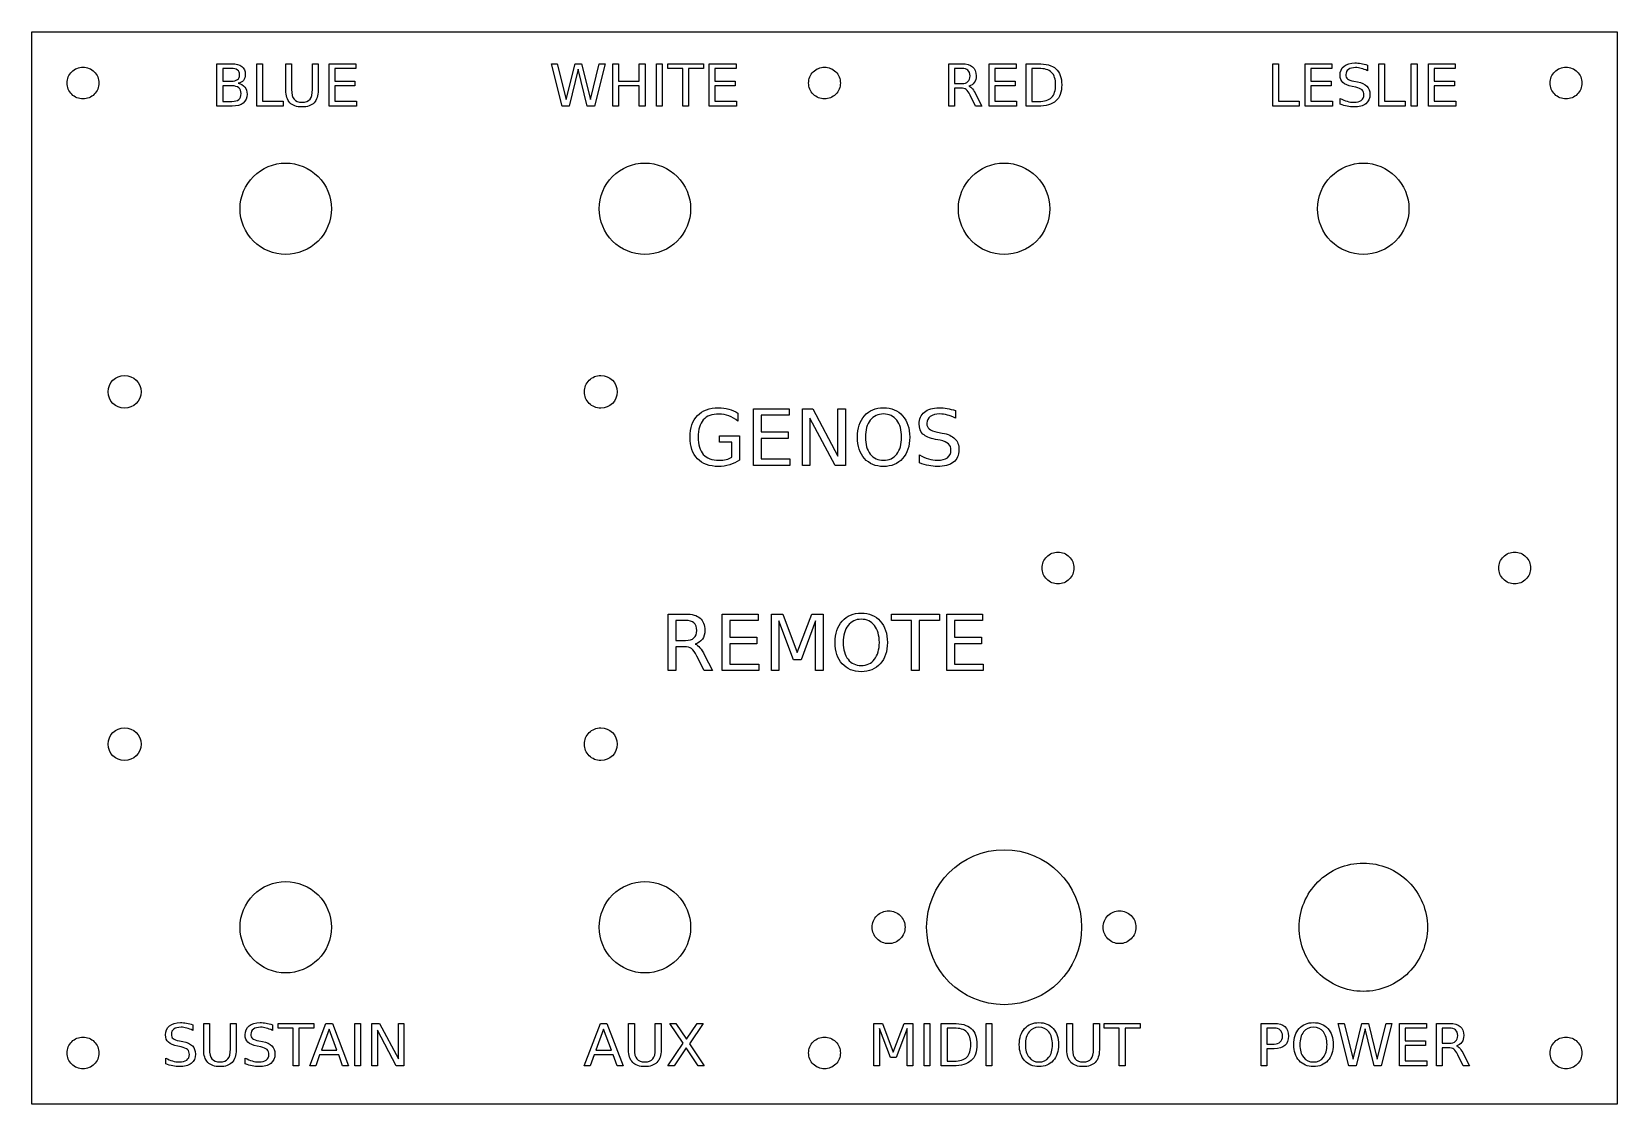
# Model space of a CAD drawing. Extents: x 75 to 229, y 55 to 159.
import ezdxf

# ---------------------------------------------------------------- set-up
doc = ezdxf.new("R2010")
doc.units = 0
doc.layers.add('Calque_1', color=7, linetype='CONTINUOUS')

msp = doc.modelspace()

# ---------------------------------------------------------------- linework, layer by layer
at = {"layer": 'Calque_1', "color": 1}
for points in [[(74.75, 159.25), (229.25, 159.25), (229.25, 54.75), (74.75, 54.75)], [(81.3, 154.25)], [(153.55, 154.25)], [(225.8, 154.25)], [(103.95, 142)], [(138.95, 142)], [(173.95, 142)], [(208.95, 142)], [(85.400003, 124.16499)], [(131.8, 124.16499)], [(176.3, 107)], [(220.8, 107)], [(85.400003, 89.83501)], [(131.8, 89.83501)], [(103.95, 72)], [(138.95, 72)], [(159.85, 72)], [(177.05, 72)], [(182.35, 72)], [(210.75, 72)], [(81.3, 59.75)], [(153.55, 59.75)], [(225.8, 59.75)]]:
    msp.add_lwpolyline(points, close=True, dxfattribs=at)
at = {"layer": 'Calque_1', "color": 7}
for points in [[(92.803703, 156.13294), (94.232099, 156.13294)], [(94.287463, 152), (92.803703, 152), (92.803703, 156.13294)], [(99.505536, 156.13294), (100.06748, 156.13294), (100.06748, 153.62217)], [(99.505536, 153.55297), (99.505536, 156.13294)], [(102.10765, 153.62217), (102.10765, 156.13294), (102.6696, 156.13294), (102.6696, 153.55297)], [(165.27848, 153.74674), (164.66948, 153.74674), (164.66948, 152), (164.1103, 152), (164.1103, 156.13294), (165.3726, 156.13294)], [(171.63983, 156.13294), (172.78863, 156.13294)], [(172.78863, 152), (171.63983, 152), (171.63983, 156.13294)], [(93.362881, 155.67341), (93.362881, 154.42772), (94.190576, 154.42772)], [(94.190576, 155.67341), (93.362881, 155.67341)], [(164.66948, 155.67341), (164.66948, 154.20626), (165.3726, 154.20626)], [(165.3726, 155.67341), (164.66948, 155.67341)], [(172.199, 155.67341), (172.199, 152.45952), (172.87445, 152.45952)], [(172.87445, 155.67341), (172.199, 155.67341)], [(204.89862, 155.99729), (204.89862, 155.45196)], [(204.89862, 155.99717), (204.89862, 155.99729)], [(93.362881, 153.97373), (93.362881, 152.45952), (94.259781, 152.45952)], [(94.259781, 153.97373), (93.362881, 153.97373)], [(166.76224, 153.12943), (167.32972, 152), (166.72902, 152), (166.2003, 153.06022)], [(203.76366, 153.83247), (203.42317, 153.89887)], [(203.58926, 154.43322), (203.92698, 154.36402)], [(202.25498, 152.18263), (202.25498, 152.75842)], [(143.56988, 122.08612), (143.56988, 121.29257)], [(164.77067, 122.32972), (164.77067, 121.60261)], [(142.97564, 117.78617), (142.97564, 119.26624), (141.75763, 119.26624), (141.75763, 119.87894), (143.71383, 119.87894), (143.71383, 117.51304)], [(163.25738, 119.44334), (162.8034, 119.53194)], [(163.02485, 120.24429), (163.47515, 120.15199)], [(161.24582, 117.24353), (161.24582, 118.01125)], [(138.33981, 99.32899), (137.5278, 99.32899), (137.5278, 97), (136.78223, 97), (136.78223, 102.51058), (138.4653, 102.51058)], [(137.5278, 101.89788), (137.5278, 99.94168), (138.4653, 99.94168)], [(138.4653, 101.89788), (137.5278, 101.89788)], [(140.31816, 98.50591), (141.0748, 97), (140.27387, 97), (139.5689, 98.41363)], [(90.453494, 62.49729), (90.453494, 61.95196)], [(90.453494, 62.49717), (90.453494, 62.49729)], [(91.51095, 62.63294), (92.072896, 62.63294), (92.072896, 60.12217)], [(91.51095, 60.05297), (91.51095, 62.63294)], [(94.113066, 60.12217), (94.113066, 62.63294), (94.675012, 62.63294), (94.675012, 60.05297)], [(98.204479, 62.49729), (98.204479, 61.95196)], [(98.204479, 62.49717), (98.204479, 62.49729)], [(132.91105, 62.63294), (133.47299, 62.63294), (133.47299, 60.12217)], [(132.91105, 60.05297), (132.91105, 62.63294)], [(135.51316, 60.12217), (135.51316, 62.63294), (136.07511, 62.63294), (136.07511, 60.05297)], [(163.37949, 62.63294), (164.5283, 62.63294)], [(164.5283, 58.5), (163.37949, 58.5), (163.37949, 62.63294)], [(163.93867, 62.17341), (163.93867, 58.95952), (164.61411, 58.95952)], [(164.61411, 62.17341), (163.93867, 62.17341)], [(175.61774, 62.63294), (176.17969, 62.63294), (176.17969, 60.12217)], [(175.61774, 60.05297), (175.61774, 62.63294)], [(178.21986, 60.12217), (178.21986, 62.63294), (178.7818, 62.63294), (178.7818, 60.05297)], [(194.54829, 62.63294), (195.81059, 62.63294)], [(195.81059, 60.16093), (195.10747, 60.16093), (195.10747, 58.5), (194.54829, 58.5), (194.54829, 62.63294)], [(195.10747, 62.17341), (195.10747, 60.62045), (195.81059, 60.62045)], [(195.81059, 62.17341), (195.10747, 62.17341)], [(212.79078, 60.24674), (212.18178, 60.24674), (212.18178, 58.5), (211.6226, 58.5), (211.6226, 62.63294), (212.8849, 62.63294)], [(212.18178, 62.17341), (212.18178, 60.70626), (212.8849, 60.70626)], [(212.8849, 62.17341), (212.18178, 62.17341)], [(89.318528, 60.33247), (88.978039, 60.39887)], [(89.144131, 60.93322), (89.481853, 60.86402)], [(97.069513, 60.33247), (96.729023, 60.39887)], [(96.895116, 60.93322), (97.232837, 60.86402)], [(87.809854, 58.68263), (87.809854, 59.25842)], [(95.560839, 58.68263), (95.560839, 59.25842)], [(214.27454, 59.62943), (214.84203, 58.5), (214.24133, 58.5), (213.7126, 59.56022)]]:
    msp.add_lwpolyline(points, dxfattribs=at)
for points in [[(96.690268, 156.13294), (97.249446, 156.13294), (97.249446, 152.4706), (99.261934, 152.4706), (99.261934, 152), (96.690268, 152)], [(103.72152, 156.13294), (106.33471, 156.13294), (106.33471, 155.66234), (104.2807, 155.66234), (104.2807, 154.43879), (106.24889, 154.43879), (106.24889, 153.9682), (104.2807, 153.9682), (104.2807, 152.4706), (106.38454, 152.4706), (106.38454, 152), (103.72152, 152)], [(125.39259, 156.13294), (125.95731, 156.13294), (126.82653, 152.63946), (127.69297, 156.13294), (128.32136, 156.13294), (129.19058, 152.63946), (130.05702, 156.13294), (130.62451, 156.13294), (129.58643, 152), (128.8833, 152), (128.01132, 155.5876), (127.13103, 152), (126.4279, 152)], [(131.36362, 156.13294), (131.9228, 156.13294), (131.9228, 154.43879), (133.95466, 154.43879), (133.95466, 156.13294), (134.51384, 156.13294), (134.51384, 152), (133.95466, 152), (133.95466, 153.9682), (131.9228, 153.9682), (131.9228, 152), (131.36362, 152)], [(135.62666, 156.13294), (136.18584, 156.13294), (136.18584, 152), (135.62666, 152)], [(136.72564, 156.13294), (140.22189, 156.13294), (140.22189, 155.66234), (138.75474, 155.66234), (138.75474, 152), (138.19279, 152), (138.19279, 155.66234), (136.72564, 155.66234)], [(140.76446, 156.13294), (143.37764, 156.13294), (143.37764, 155.66234), (141.32363, 155.66234), (141.32363, 154.43879), (143.29183, 154.43879), (143.29183, 153.9682), (141.32363, 153.9682), (141.32363, 152.4706), (143.42747, 152.4706), (143.42747, 152), (140.76446, 152)], [(168.05223, 156.13294), (170.66542, 156.13294), (170.66542, 155.66234), (168.61141, 155.66234), (168.61141, 154.43879), (170.5796, 154.43879), (170.5796, 153.9682), (168.61141, 153.9682), (168.61141, 152.4706), (170.71524, 152.4706), (170.71524, 152), (168.05223, 152)], [(195.67772, 156.13294), (196.2369, 156.13294), (196.2369, 152.4706), (198.24938, 152.4706), (198.24938, 152), (195.67772, 152)], [(198.83348, 156.13294), (201.44667, 156.13294), (201.44667, 155.66234), (199.39265, 155.66234), (199.39265, 154.43879), (201.36085, 154.43879), (201.36085, 153.9682), (199.39265, 153.9682), (199.39265, 152.4706), (201.49649, 152.4706), (201.49649, 152), (198.83348, 152)], [(206.01975, 156.13294), (206.57892, 156.13294), (206.57892, 152.4706), (208.59141, 152.4706), (208.59141, 152), (206.01975, 152)], [(209.1755, 156.13294), (209.73468, 156.13294), (209.73468, 152), (209.1755, 152)], [(210.8475, 156.13294), (213.46069, 156.13294), (213.46069, 155.66234), (211.40668, 155.66234), (211.40668, 154.43879), (213.37488, 154.43879), (213.37488, 153.9682), (211.40668, 153.9682), (211.40668, 152.4706), (213.51052, 152.4706), (213.51052, 152), (210.8475, 152)], [(166.07019, 153.93775)], [(145.07948, 122.51058), (148.56373, 122.51058), (148.56373, 121.88312), (145.82505, 121.88312), (145.82505, 120.25172), (148.44931, 120.25172), (148.44931, 119.62426), (145.82505, 119.62426), (145.82505, 117.62746), (148.63017, 117.62746), (148.63017, 117), (145.07948, 117)], [(149.86294, 122.51058), (150.86688, 122.51058), (153.31029, 117.90059), (153.31029, 122.51058), (154.03371, 122.51058), (154.03371, 117), (153.02977, 117), (150.58637, 121.60999), (150.58637, 117), (149.86294, 117)], [(157.75418, 122.61024)], [(164.77067, 122.3297)], [(157.75418, 122.00492)], [(142.97564, 117.78613)], [(142.03814, 102.51058), (145.52239, 102.51058), (145.52239, 101.88312), (142.78371, 101.88312), (142.78371, 100.25172), (145.40797, 100.25172), (145.40797, 99.62426), (142.78371, 99.62426), (142.78371, 97.62746), (145.58883, 97.62746), (145.58883, 97), (142.03814, 97)], [(146.8216, 102.51058), (147.93258, 102.51058), (149.33883, 98.76058), (150.75246, 102.51058), (151.86344, 102.51058), (151.86344, 97), (151.13632, 97), (151.13632, 101.83883), (149.71531, 98.0593), (148.96604, 98.0593), (147.54503, 101.83883), (147.54503, 97), (146.8216, 97)], [(155.58391, 102.61024)], [(155.58391, 102.00492)], [(158.53297, 102.51058), (163.19464, 102.51058), (163.19464, 101.88312), (161.23844, 101.88312), (161.23844, 97), (160.48917, 97), (160.48917, 101.88312), (158.53297, 101.88312)], [(163.91806, 102.51058), (167.40231, 102.51058), (167.40231, 101.88312), (164.66363, 101.88312), (164.66363, 100.25172), (167.28789, 100.25172), (167.28789, 99.62426), (164.66363, 99.62426), (164.66363, 97.62746), (167.46875, 97.62746), (167.46875, 97), (163.91806, 97)], [(139.39542, 99.58366)], [(98.752584, 62.63294), (102.24883, 62.63294), (102.24883, 62.16234), (100.78168, 62.16234), (100.78168, 58.5), (100.21973, 58.5), (100.21973, 62.16234), (98.752584, 62.16234)], [(103.41425, 62.63294), (104.04817, 62.63294), (105.62328, 58.5), (105.04195, 58.5), (104.66548, 59.56022), (102.80247, 59.56022), (102.426, 58.5), (101.83637, 58.5)], [(103.72982, 62.08206), (102.97133, 60.02528), (104.49108, 60.02528)], [(106.22398, 62.63294), (106.78316, 62.63294), (106.78316, 58.5), (106.22398, 58.5)], [(107.89598, 62.63294), (108.64893, 62.63294), (110.48148, 59.17544), (110.48148, 62.63294), (111.02405, 62.63294), (111.02405, 58.5), (110.2711, 58.5), (108.43855, 61.95749), (108.43855, 58.5), (107.89598, 58.5)], [(130.16499, 62.63294), (130.7989, 62.63294), (132.37402, 58.5), (131.79269, 58.5), (131.41622, 59.56022), (129.55321, 59.56022), (129.17673, 58.5), (128.58711, 58.5)], [(130.48056, 62.08206), (129.72207, 60.02528), (131.24182, 60.02528)], [(136.92772, 62.63294), (137.52842, 62.63294), (138.55543, 61.09658), (139.58797, 62.63294), (140.18867, 62.63294), (138.85993, 60.64813), (140.27725, 58.5), (139.67655, 58.5), (138.5139, 60.25781), (137.34295, 58.5), (136.73948, 58.5), (138.21494, 60.70626)], [(156.8133, 62.63294), (157.64653, 62.63294), (158.70122, 59.82044), (159.76144, 62.63294), (160.59467, 62.63294), (160.59467, 58.5), (160.04934, 58.5), (160.04934, 62.12912), (158.98358, 59.29448), (158.42163, 59.29448), (157.35587, 62.12912), (157.35587, 58.5), (156.8133, 58.5)], [(161.70749, 62.63294), (162.26667, 62.63294), (162.26667, 58.5), (161.70749, 58.5)], [(167.74219, 62.63294), (168.30137, 62.63294), (168.30137, 58.5), (167.74219, 58.5)], [(172.89659, 62.70768)], [(172.89659, 62.25369)], [(179.2607, 62.63294), (182.75695, 62.63294), (182.75695, 62.16234), (181.2898, 62.16234), (181.2898, 58.5), (180.72785, 58.5), (180.72785, 62.16234), (179.2607, 62.16234)], [(199.64733, 62.70768)], [(199.64733, 62.25369)], [(202.06398, 62.63294), (202.62869, 62.63294), (203.49791, 59.13946), (204.36436, 62.63294), (204.99274, 62.63294), (205.86196, 59.13946), (206.72841, 62.63294), (207.29589, 62.63294), (206.25781, 58.5), (205.55469, 58.5), (204.6827, 62.0876), (203.80241, 58.5), (203.09929, 58.5)], [(208.035, 62.63294), (210.64819, 62.63294), (210.64819, 62.16234), (208.59418, 62.16234), (208.59418, 60.93879), (210.56238, 60.93879), (210.56238, 60.4682), (208.59418, 60.4682), (208.59418, 58.9706), (210.69802, 58.9706), (210.69802, 58.5), (208.035, 58.5)], [(213.58249, 60.43775)]]:
    msp.add_lwpolyline(points, close=True, dxfattribs=at)
for points in [[(94.232099, 156.13294), (94.658403, 156.13294), (94.986897, 156.044357), (95.217581, 155.86719)], [(165.3726, 156.13294), (165.84504, 156.13294), (166.197527, 156.034207), (166.43006, 155.83674)], [(172.78863, 156.13294), (173.589563, 156.13294), (174.177347, 155.965923), (174.55198, 155.63189)], [(202.62315, 155.89198), (202.881517, 156.102367), (203.236773, 156.20756), (203.68892, 156.20756)], [(203.68892, 156.20756), (203.882693, 156.20756), (204.080157, 156.190027), (204.28131, 156.15496)], [(204.28131, 156.15496), (204.48247, 156.119893), (204.68824, 156.067297), (204.89862, 155.99717)], [(94.799582, 155.51839), (94.666708, 155.621737), (94.463706, 155.67341), (94.190576, 155.67341)], [(94.190576, 154.42772), (94.463706, 154.42772), (94.666708, 154.47847), (94.799582, 154.57997)], [(95.001661, 155.05057), (95.001661, 155.259103), (94.934301, 155.415043), (94.799582, 155.51839)], [(94.799582, 154.57997), (94.934301, 154.683317), (95.001661, 154.840183), (95.001661, 155.05057)], [(95.386442, 154.508), (95.268331, 154.358513), (95.094857, 154.265317), (94.866019, 154.22841)], [(95.217581, 155.86719), (95.448265, 155.690023), (95.563607, 155.438117), (95.563607, 155.11147)], [(95.563607, 155.11147), (95.563607, 154.858637), (95.504552, 154.65748), (95.386442, 154.508)], [(165.98161, 155.48794), (165.845043, 155.611587), (165.64204, 155.67341), (165.3726, 155.67341)], [(166.18922, 154.94261), (166.18922, 155.184363), (166.120017, 155.36614), (165.98161, 155.48794)], [(165.98161, 154.39173), (166.120017, 154.517223), (166.18922, 154.70085), (166.18922, 154.94261)], [(166.43006, 155.83674), (166.662587, 155.639273), (166.77885, 155.34123), (166.77885, 154.94261)], [(166.77885, 154.94261), (166.77885, 154.682397), (166.71795, 154.466477), (166.59615, 154.29485)], [(174.12568, 155.28586), (173.861773, 155.544227), (173.444697, 155.67341), (172.87445, 155.67341)], [(174.5243, 154.07062), (174.5243, 154.62426), (174.391427, 155.02934), (174.12568, 155.28586)], [(174.55198, 155.63189), (174.926613, 155.299703), (175.11393, 154.77928), (175.11393, 154.07062)], [(202.23837, 155.0283), (202.23837, 155.393707), (202.36663, 155.6816), (202.62315, 155.89198)], [(202.51796, 154.28919), (202.331567, 154.466357), (202.23837, 154.712727), (202.23837, 155.0283)], [(203.04669, 155.57649), (202.882443, 155.458377), (202.80032, 155.290437), (202.80032, 155.07267)], [(202.80032, 155.07267), (202.80032, 154.88997), (202.85476, 154.75156), (202.96364, 154.65744)], [(202.96364, 154.65744), (203.074373, 154.565167), (203.282913, 154.490427), (203.58926, 154.43322)], [(203.75258, 155.75365), (203.44808, 155.75365), (203.212783, 155.694597), (203.04669, 155.57649)], [(204.29792, 155.67895), (204.10968, 155.72875), (203.9279, 155.75365), (203.75258, 155.75365)], [(204.89862, 155.45196), (204.686393, 155.55346), (204.48616, 155.629123), (204.29792, 155.67895)], [(94.926919, 153.78826), (94.782972, 153.911907), (94.560593, 153.97373), (94.259781, 153.97373)], [(94.866019, 154.22841), (95.140994, 154.169343), (95.354146, 154.045697), (95.505475, 153.85747)], [(95.145608, 153.21801), (95.145608, 153.476377), (95.072712, 153.66646), (94.926919, 153.78826)], [(94.926919, 152.64499), (95.072712, 152.770483), (95.145608, 152.96149), (95.145608, 153.21801)], [(95.735236, 153.15711), (95.735236, 152.788017), (95.609744, 152.50289), (95.35876, 152.30173)], [(95.505475, 153.85747), (95.658649, 153.671077), (95.735236, 153.437623), (95.735236, 153.15711)], [(99.904158, 152.33219), (99.63841, 152.607163), (99.505536, 153.01409), (99.505536, 153.55297)], [(100.06748, 153.62217), (100.06748, 153.179257), (100.14776, 152.85999), (100.30832, 152.66437)], [(101.86682, 152.66437), (102.027373, 152.85999), (102.10765, 153.179257), (102.10765, 153.62217)], [(102.6696, 153.55297), (102.6696, 153.01409), (102.535803, 152.607163), (102.26821, 152.33219)], [(165.80167, 153.6111), (165.674337, 153.701527), (165.49994, 153.74674), (165.27848, 153.74674)], [(165.3726, 154.20626), (165.64204, 154.20626), (165.845043, 154.268083), (165.98161, 154.39173)], [(166.2003, 153.06022), (166.063733, 153.337047), (165.930857, 153.520673), (165.80167, 153.6111)], [(166.59615, 154.29485), (166.476197, 154.123217), (166.300877, 154.004183), (166.07019, 153.93775)], [(166.07019, 153.93775), (166.190143, 153.89715), (166.306407, 153.81041), (166.41898, 153.67753)], [(166.41898, 153.67753), (166.5334, 153.544657), (166.64782, 153.361957), (166.76224, 153.12943)], [(174.12568, 152.84707), (174.391427, 153.105437), (174.5243, 153.513287), (174.5243, 154.07062)], [(175.11393, 154.07062), (175.11393, 153.358267), (174.92569, 152.835077), (174.54921, 152.50105)], [(203.42317, 153.89887), (203.00609, 153.981917), (202.704353, 154.112023), (202.51796, 154.28919)], [(204.37543, 153.57503), (204.251783, 153.68945), (204.04786, 153.775263), (203.76366, 153.83247)], [(203.92698, 154.36402), (204.34406, 154.284667), (204.65133, 154.14441), (204.84879, 153.94325)], [(204.30346, 152.56187), (204.476933, 152.687357), (204.56367, 152.866367), (204.56367, 153.0989)], [(204.56367, 153.0989), (204.56367, 153.3019), (204.500923, 153.46061), (204.37543, 153.57503)], [(205.14776, 153.14047), (205.14776, 152.740003), (205.01304, 152.436423), (204.7436, 152.22973)], [(204.84879, 153.94325), (205.048103, 153.743943), (205.14776, 153.47635), (205.14776, 153.14047)], [(94.259781, 152.45952), (94.560593, 152.45952), (94.782972, 152.521343), (94.926919, 152.64499)], [(95.35876, 152.30173), (95.107775, 152.100577), (94.750676, 152), (94.287463, 152)], [(101.08895, 151.91972), (100.566683, 151.91972), (100.171753, 152.05721), (99.904158, 152.33219)], [(100.30832, 152.66437), (100.468873, 152.470597), (100.729083, 152.37371), (101.08895, 152.37371)], [(101.08895, 152.37371), (101.44697, 152.37371), (101.70626, 152.470597), (101.86682, 152.66437)], [(102.26821, 152.33219), (102.002463, 152.05721), (101.609377, 151.91972), (101.08895, 151.91972)], [(174.54921, 152.50105), (174.172737, 152.167017), (173.585877, 152), (172.78863, 152)], [(172.87445, 152.45952), (173.444697, 152.45952), (173.861773, 152.588703), (174.12568, 152.84707)], [(202.25498, 152.75842), (202.481973, 152.63108), (202.704353, 152.535117), (202.92212, 152.47053)], [(202.93873, 151.98609), (202.719117, 152.030357), (202.4912, 152.09587), (202.25498, 152.18263)], [(202.92212, 152.47053), (203.139887, 152.40593), (203.353963, 152.37363), (203.56435, 152.37363)], [(203.56435, 151.91969), (203.36873, 151.91969), (203.16019, 151.941823), (202.93873, 151.98609)], [(203.56435, 152.37363), (203.883617, 152.37363), (204.129987, 152.436377), (204.30346, 152.56187)], [(204.7436, 152.22973), (204.476007, 152.023037), (204.082923, 151.91969), (203.56435, 151.91969)], [(139.62795, 121.85359), (140.115157, 122.358023), (140.78937, 122.61024), (141.65059, 122.61024)], [(141.65059, 122.61024), (142.009843, 122.61024), (142.35064, 122.565947), (142.67298, 122.47736)], [(142.67298, 122.47736), (142.997787, 122.38878), (143.296753, 122.258367), (143.56988, 122.08612)], [(155.89395, 121.83145), (156.35901, 122.350643), (156.979087, 122.61024), (157.75418, 122.61024)], [(157.75418, 122.61024), (158.52682, 122.61024), (159.14444, 122.350643), (159.60704, 121.83145)], [(161.22367, 121.03784), (161.22367, 121.525047), (161.394683, 121.908907), (161.73671, 122.18942)], [(161.73671, 122.18942), (162.081197, 122.469933), (162.55487, 122.61019), (163.15773, 122.61019)], [(163.15773, 122.61019), (163.416097, 122.61019), (163.679383, 122.586823), (163.94759, 122.54009)], [(163.94759, 122.54009), (164.215797, 122.493357), (164.490157, 122.423227), (164.77067, 122.3297)], [(138.90084, 119.74975), (138.90084, 120.650343), (139.14321, 121.351623), (139.62795, 121.85359)], [(140.19267, 121.43282), (139.855563, 121.056347), (139.68701, 120.495323), (139.68701, 119.74975)], [(141.71334, 121.99754), (141.039127, 121.99754), (140.532237, 121.8093), (140.19267, 121.43282)], [(142.69144, 121.82037), (142.3814, 121.938483), (142.055367, 121.99754), (141.71334, 121.99754)], [(143.56988, 121.29257), (143.294293, 121.52633), (143.00148, 121.702263), (142.69144, 121.82037)], [(155.20005, 119.74975), (155.20005, 120.620817), (155.43135, 121.314717), (155.89395, 121.83145)], [(156.46235, 121.39961), (156.14493, 120.996063), (155.98622, 120.44611), (155.98622, 119.74975)], [(157.75418, 122.00492), (157.212847, 122.00492), (156.782237, 121.80315), (156.46235, 121.39961)], [(159.03863, 121.39961), (158.72367, 121.80315), (158.29552, 122.00492), (157.75418, 122.00492)], [(159.51476, 119.74975), (159.51476, 120.44611), (159.35605, 120.996063), (159.03863, 121.39961)], [(159.60704, 121.83145), (160.06964, 121.314717), (160.30094, 120.620817), (160.30094, 119.74975)], [(161.59646, 120.05236), (161.347933, 120.28858), (161.22367, 120.617073), (161.22367, 121.03784)], [(162.30143, 121.76865), (162.08243, 121.61117), (161.97293, 121.387253), (161.97293, 121.0969)], [(161.97293, 121.0969), (161.97293, 120.8533), (162.04552, 120.668753), (162.1907, 120.54326)], [(162.1907, 120.54326), (162.33834, 120.420227), (162.61639, 120.32057), (163.02485, 120.24429)], [(163.24262, 122.00487), (162.836613, 122.00487), (162.522883, 121.92613), (162.30143, 121.76865)], [(163.96973, 121.90527), (163.71875, 121.97167), (163.47638, 122.00487), (163.24262, 122.00487)], [(164.77067, 121.60261), (164.487697, 121.737943), (164.220717, 121.83883), (163.96973, 121.90527)], [(139.62795, 117.64592), (139.14321, 118.150347), (138.90084, 118.851623), (138.90084, 119.74975)], [(139.68701, 119.74975), (139.68701, 119.006643), (139.855563, 118.44685), (140.19267, 118.07037)], [(155.89395, 117.66806), (155.43135, 118.184793), (155.20005, 118.87869), (155.20005, 119.74975)], [(155.98622, 119.74975), (155.98622, 119.055857), (156.14493, 118.507137), (156.46235, 118.10359)], [(159.03863, 118.10359), (159.35605, 118.507137), (159.51476, 119.055857), (159.51476, 119.74975)], [(160.30094, 119.74975), (160.30094, 118.88115), (160.06964, 118.187253), (159.60704, 117.66806)], [(162.8034, 119.53194), (162.247293, 119.642667), (161.84498, 119.81614), (161.59646, 120.05236)], [(164.07308, 119.10008), (163.90822, 119.25264), (163.63632, 119.36706), (163.25738, 119.44334)], [(163.47515, 120.15199), (164.03125, 120.046183), (164.440943, 119.859173), (164.70423, 119.59096)], [(164.32406, 118.46524), (164.32406, 118.735907), (164.2404, 118.94752), (164.07308, 119.10008)], [(164.70423, 119.59096), (164.969977, 119.325213), (165.10285, 118.968423), (165.10285, 118.52059)], [(141.65059, 116.89296), (140.78937, 116.89296), (140.115157, 117.143947), (139.62795, 117.64592)], [(140.19267, 118.07037), (140.532237, 117.693897), (141.039127, 117.50566), (141.71334, 117.50566)], [(141.71334, 117.50566), (141.976627, 117.50566), (142.211617, 117.527793), (142.41831, 117.57206)], [(142.41831, 117.57206), (142.625003, 117.618793), (142.81078, 117.69015), (142.97564, 117.78613)], [(143.71383, 117.51304), (143.425937, 117.308807), (143.108513, 117.153787), (142.76156, 117.04798)], [(157.75418, 116.89296), (156.979087, 116.89296), (156.35901, 117.151327), (155.89395, 117.66806)], [(156.46235, 118.10359), (156.782237, 117.70005), (157.212847, 117.49828), (157.75418, 117.49828)], [(157.75418, 117.49828), (158.29552, 117.49828), (158.72367, 117.70005), (159.03863, 118.10359)], [(159.60704, 117.66806), (159.14444, 117.151327), (158.52682, 116.89296), (157.75418, 116.89296)], [(161.24582, 118.01125), (161.548473, 117.841463), (161.844977, 117.71351), (162.13533, 117.62739)], [(162.13533, 117.62739), (162.42569, 117.54127), (162.711123, 117.49821), (162.99163, 117.49821)], [(162.99163, 117.49821), (163.417323, 117.49821), (163.74582, 117.58187), (163.97712, 117.74919)], [(163.97712, 117.74919), (164.208413, 117.916517), (164.32406, 118.1552), (164.32406, 118.46524)], [(165.10285, 118.52059), (165.10285, 117.98663), (164.923227, 117.581857), (164.56398, 117.30627)], [(142.76156, 117.04798), (142.414613, 116.944633), (142.04429, 116.89296), (141.65059, 116.89296)], [(162.15748, 116.98148), (161.864667, 117.040547), (161.56078, 117.127897), (161.24582, 117.24353)], [(162.99163, 116.89288), (162.730803, 116.89288), (162.452753, 116.922413), (162.15748, 116.98148)], [(164.56398, 117.30627), (164.207187, 117.030677), (163.68307, 116.89288), (162.99163, 116.89288)], [(138.4653, 102.51058), (139.095227, 102.51058), (139.56521, 102.378937), (139.87525, 102.11565)], [(139.87525, 102.11565), (140.185283, 101.852363), (140.3403, 101.45497), (140.3403, 100.92347)], [(153.72367, 101.83145), (154.18873, 102.350643), (154.80881, 102.61024), (155.58391, 102.61024)], [(155.58391, 102.00492), (155.04257, 102.00492), (154.61196, 101.80315), (154.29208, 101.39961)], [(155.58391, 102.61024), (156.356543, 102.61024), (156.97416, 102.350643), (157.43676, 101.83145)], [(156.86836, 101.39961), (156.553393, 101.80315), (156.125243, 102.00492), (155.58391, 102.00492)], [(139.27731, 101.65059), (139.095223, 101.81545), (138.824553, 101.89788), (138.4653, 101.89788)], [(139.55413, 100.92347), (139.55413, 101.245817), (139.461857, 101.48819), (139.27731, 101.65059)], [(139.27731, 100.18898), (139.461857, 100.3563), (139.55413, 100.60113), (139.55413, 100.92347)], [(140.3403, 100.92347), (140.3403, 100.576523), (140.2591, 100.28863), (140.0967, 100.05979)], [(153.02977, 99.74975), (153.02977, 100.620817), (153.26107, 101.314717), (153.72367, 101.83145)], [(154.29208, 101.39961), (153.974653, 100.996063), (153.81594, 100.44611), (153.81594, 99.74975)], [(157.34449, 99.74975), (157.34449, 100.44611), (157.18578, 100.996063), (156.86836, 101.39961)], [(157.43676, 101.83145), (157.89936, 101.314717), (158.13066, 100.620817), (158.13066, 99.74975)], [(139.0374, 99.14813), (138.86762, 99.268703), (138.63509, 99.32899), (138.33981, 99.32899)], [(138.4653, 99.94168), (138.824553, 99.94168), (139.095223, 100.024113), (139.27731, 100.18898)], [(139.5689, 98.41363), (139.386813, 98.782723), (139.209647, 99.027557), (139.0374, 99.14813)], [(140.0967, 100.05979), (139.93676, 99.830957), (139.703, 99.672247), (139.39542, 99.58366)], [(139.39542, 99.58366), (139.55536, 99.529527), (139.71038, 99.413877), (139.86048, 99.23671)], [(139.86048, 99.23671), (140.01304, 99.059543), (140.1656, 98.815943), (140.31816, 98.50591)], [(153.72367, 97.66806), (153.26107, 98.184793), (153.02977, 98.87869), (153.02977, 99.74975)], [(153.81594, 99.74975), (153.81594, 99.055857), (153.974653, 98.507137), (154.29208, 98.10359)], [(156.86836, 98.10359), (157.18578, 98.507137), (157.34449, 99.055857), (157.34449, 99.74975)], [(158.13066, 99.74975), (158.13066, 98.88115), (157.89936, 98.187253), (157.43676, 97.66806)], [(155.58391, 96.89296), (154.80881, 96.89296), (154.18873, 97.151327), (153.72367, 97.66806)], [(154.29208, 98.10359), (154.61196, 97.70005), (155.04257, 97.49828), (155.58391, 97.49828)], [(155.58391, 97.49828), (156.125243, 97.49828), (156.553393, 97.70005), (156.86836, 98.10359)], [(157.43676, 97.66806), (156.97416, 97.151327), (156.356543, 96.89296), (155.58391, 96.89296)], [(87.793245, 61.5283), (87.793245, 61.893707), (87.921505, 62.1816), (88.178026, 62.39198)], [(88.178026, 62.39198), (88.436392, 62.602367), (88.791646, 62.70756), (89.243787, 62.70756)], [(88.601562, 62.07649), (88.437315, 61.958377), (88.355192, 61.790437), (88.355192, 61.57267)], [(89.307455, 62.25365), (89.002952, 62.25365), (88.767655, 62.194597), (88.601562, 62.07649)], [(89.243787, 62.70756), (89.437562, 62.70756), (89.635027, 62.690027), (89.836183, 62.65496)], [(89.852793, 62.17895), (89.664554, 62.22875), (89.482775, 62.25365), (89.307455, 62.25365)], [(89.836183, 62.65496), (90.03734, 62.619893), (90.24311, 62.567297), (90.453494, 62.49717)], [(90.453494, 61.95196), (90.241265, 62.05346), (90.041031, 62.129123), (89.852793, 62.17895)], [(95.54423, 61.5283), (95.54423, 61.893707), (95.67249, 62.1816), (95.929011, 62.39198)], [(95.929011, 62.39198), (96.187377, 62.602367), (96.54263, 62.70756), (96.994771, 62.70756)], [(96.352547, 62.07649), (96.1883, 61.958377), (96.106176, 61.790437), (96.106176, 61.57267)], [(97.05844, 62.25365), (96.753937, 62.25365), (96.51864, 62.194597), (96.352547, 62.07649)], [(96.994771, 62.70756), (97.188546, 62.70756), (97.386011, 62.690027), (97.587168, 62.65496)], [(97.603777, 62.17895), (97.415539, 62.22875), (97.23376, 62.25365), (97.05844, 62.25365)], [(97.587168, 62.65496), (97.788325, 62.619893), (97.994095, 62.567297), (98.204479, 62.49717)], [(98.204479, 61.95196), (97.99225, 62.05346), (97.792016, 62.129123), (97.603777, 62.17895)], [(164.5283, 62.63294), (165.329233, 62.63294), (165.917017, 62.465923), (166.29165, 62.13189)], [(165.86534, 61.78586), (165.60144, 62.044227), (165.184363, 62.17341), (164.61411, 62.17341)], [(166.29165, 62.13189), (166.666277, 61.799703), (166.85359, 61.27928), (166.85359, 60.57062)], [(170.98099, 60.56232), (170.98099, 61.215613), (171.154467, 61.736037), (171.50142, 62.12359)], [(171.50142, 62.12359), (171.850213, 62.512983), (172.31527, 62.70768), (172.89659, 62.70768)], [(172.89659, 62.25369), (172.49059, 62.25369), (172.167633, 62.10236), (171.92772, 61.7997)], [(172.89659, 62.70768), (173.47607, 62.70768), (173.939283, 62.512983), (174.28623, 62.12359)], [(173.85993, 61.7997), (173.62371, 62.10236), (173.302597, 62.25369), (172.89659, 62.25369)], [(174.28623, 62.12359), (174.633183, 61.736037), (174.80666, 61.215613), (174.80666, 60.56232)], [(195.81059, 62.63294), (196.273803, 62.63294), (196.62352, 62.527747), (196.85974, 62.31736)], [(196.41406, 61.97133), (196.27196, 62.10605), (196.070803, 62.17341), (195.81059, 62.17341)], [(196.62721, 61.39831), (196.62721, 61.645603), (196.55616, 61.83661), (196.41406, 61.97133)], [(196.85974, 62.31736), (197.097807, 62.10882), (197.21684, 61.80247), (197.21684, 61.39831)], [(197.73173, 60.56232), (197.73173, 61.215613), (197.905203, 61.736037), (198.25215, 62.12359)], [(198.25215, 62.12359), (198.600943, 62.512983), (199.066003, 62.70768), (199.64733, 62.70768)], [(199.64733, 62.25369), (199.241323, 62.25369), (198.918367, 62.10236), (198.67846, 61.7997)], [(199.64733, 62.70768), (200.22681, 62.70768), (200.690023, 62.512983), (201.03697, 62.12359)], [(200.61067, 61.7997), (200.37445, 62.10236), (200.053337, 62.25369), (199.64733, 62.25369)], [(201.03697, 62.12359), (201.383917, 61.736037), (201.55739, 61.215613), (201.55739, 60.56232)], [(212.8849, 62.63294), (213.35734, 62.63294), (213.709827, 62.534207), (213.94236, 62.33674)], [(213.49391, 61.98794), (213.357343, 62.111587), (213.15434, 62.17341), (212.8849, 62.17341)], [(213.70152, 61.44261), (213.70152, 61.684363), (213.632317, 61.86614), (213.49391, 61.98794)], [(213.94236, 62.33674), (214.174887, 62.139273), (214.29115, 61.84123), (214.29115, 61.44261)], [(88.072834, 60.78919), (87.886441, 60.966357), (87.793245, 61.212727), (87.793245, 61.5283)], [(88.978039, 60.39887), (88.560962, 60.481917), (88.259227, 60.612023), (88.072834, 60.78919)], [(88.355192, 61.57267), (88.355192, 61.38997), (88.409633, 61.25156), (88.518516, 61.15744)], [(88.518516, 61.15744), (88.629244, 61.065167), (88.837782, 60.990427), (89.144131, 60.93322)], [(89.930302, 60.07503), (89.806655, 60.18945), (89.602731, 60.275263), (89.318528, 60.33247)], [(89.481853, 60.86402), (89.89893, 60.784667), (90.206201, 60.64441), (90.403666, 60.44325)], [(90.403666, 60.44325), (90.602977, 60.243943), (90.702633, 59.97635), (90.702633, 59.64047)], [(95.823819, 60.78919), (95.637426, 60.966357), (95.54423, 61.212727), (95.54423, 61.5283)], [(96.729023, 60.39887), (96.311946, 60.481917), (96.010212, 60.612023), (95.823819, 60.78919)], [(96.106176, 61.57267), (96.106176, 61.38997), (96.160618, 61.25156), (96.269501, 61.15744)], [(96.269501, 61.15744), (96.380229, 61.065167), (96.588767, 60.990427), (96.895116, 60.93322)], [(97.681287, 60.07503), (97.55764, 60.18945), (97.353716, 60.275263), (97.069513, 60.33247)], [(97.232837, 60.86402), (97.649914, 60.784667), (97.957185, 60.64441), (98.154651, 60.44325)], [(98.154651, 60.44325), (98.353962, 60.243943), (98.453617, 59.97635), (98.453617, 59.64047)], [(166.26396, 60.57062), (166.26396, 61.12426), (166.131087, 61.52934), (165.86534, 61.78586)], [(165.86534, 59.34707), (166.131087, 59.605437), (166.26396, 60.013287), (166.26396, 60.57062)], [(166.85359, 60.57062), (166.85359, 59.858267), (166.665353, 59.335077), (166.28888, 59.00105)], [(171.50142, 59.00105), (171.154467, 59.388597), (170.98099, 59.90902), (170.98099, 60.56232)], [(171.92772, 61.7997), (171.689653, 61.497047), (171.57062, 61.084587), (171.57062, 60.56232)], [(171.57062, 60.56232), (171.57062, 60.041893), (171.689653, 59.63035), (171.92772, 59.32769)], [(174.21703, 60.56232), (174.21703, 61.084587), (174.097997, 61.497047), (173.85993, 61.7997)], [(173.85993, 59.32769), (174.097997, 59.63035), (174.21703, 60.041893), (174.21703, 60.56232)], [(174.80666, 60.56232), (174.80666, 59.910867), (174.633183, 59.390443), (174.28623, 59.00105)], [(195.81059, 60.62045), (196.070803, 60.62045), (196.27196, 60.68781), (196.41406, 60.82253)], [(196.85974, 60.47373), (196.62352, 60.265197), (196.273803, 60.16093), (195.81059, 60.16093)], [(196.41406, 60.82253), (196.55616, 60.95725), (196.62721, 61.149177), (196.62721, 61.39831)], [(197.21684, 61.39831), (197.21684, 60.990463), (197.097807, 60.68227), (196.85974, 60.47373)], [(198.25215, 59.00105), (197.905203, 59.388597), (197.73173, 59.90902), (197.73173, 60.56232)], [(198.67846, 61.7997), (198.440393, 61.497047), (198.32136, 61.084587), (198.32136, 60.56232)], [(198.32136, 60.56232), (198.32136, 60.041893), (198.440393, 59.63035), (198.67846, 59.32769)], [(200.96777, 60.56232), (200.96777, 61.084587), (200.848737, 61.497047), (200.61067, 61.7997)], [(200.61067, 59.32769), (200.848737, 59.63035), (200.96777, 60.041893), (200.96777, 60.56232)], [(201.55739, 60.56232), (201.55739, 59.910867), (201.383917, 59.390443), (201.03697, 59.00105)], [(212.8849, 60.70626), (213.15434, 60.70626), (213.357343, 60.768083), (213.49391, 60.89173)], [(213.49391, 60.89173), (213.632317, 61.017223), (213.70152, 61.20085), (213.70152, 61.44261)], [(214.10845, 60.79485), (213.988497, 60.623217), (213.813177, 60.504183), (213.58249, 60.43775)], [(213.58249, 60.43775), (213.70245, 60.39715), (213.818717, 60.31041), (213.93129, 60.17753)], [(214.29115, 61.44261), (214.29115, 61.182397), (214.23025, 60.966477), (214.10845, 60.79485)], [(87.809854, 59.25842), (88.036847, 59.13108), (88.259227, 59.035117), (88.476993, 58.97053)], [(88.476993, 58.97053), (88.694758, 58.90593), (88.908833, 58.87363), (89.119217, 58.87363)], [(89.119217, 58.87363), (89.438484, 58.87363), (89.684854, 58.936377), (89.858329, 59.06187)], [(90.298474, 58.72973), (90.030881, 58.523037), (89.637795, 58.41969), (89.119217, 58.41969)], [(89.858329, 59.06187), (90.031804, 59.187357), (90.118541, 59.366367), (90.118541, 59.5989)], [(90.118541, 59.5989), (90.118541, 59.8019), (90.055795, 59.96061), (89.930302, 60.07503)], [(90.702633, 59.64047), (90.702633, 59.240003), (90.567913, 58.936423), (90.298474, 58.72973)], [(91.909572, 58.83219), (91.643824, 59.107163), (91.51095, 59.51409), (91.51095, 60.05297)], [(93.094365, 58.41972), (92.572096, 58.41972), (92.177165, 58.55721), (91.909572, 58.83219)], [(92.072896, 60.12217), (92.072896, 59.679257), (92.153174, 59.35999), (92.31373, 59.16437)], [(92.31373, 59.16437), (92.474286, 58.970597), (92.734498, 58.87371), (93.094365, 58.87371)], [(93.094365, 58.87371), (93.452387, 58.87371), (93.711676, 58.970597), (93.872232, 59.16437)], [(94.273622, 58.83219), (94.007874, 58.55721), (93.614788, 58.41972), (93.094365, 58.41972)], [(93.872232, 59.16437), (94.032788, 59.35999), (94.113066, 59.679257), (94.113066, 60.12217)], [(94.675012, 60.05297), (94.675012, 59.51409), (94.541215, 59.107163), (94.273622, 58.83219)], [(95.560839, 59.25842), (95.787832, 59.13108), (96.010212, 59.035117), (96.227977, 58.97053)], [(96.227977, 58.97053), (96.445743, 58.90593), (96.659818, 58.87363), (96.870202, 58.87363)], [(96.870202, 58.87363), (97.189469, 58.87363), (97.435839, 58.936377), (97.609314, 59.06187)], [(98.049459, 58.72973), (97.781866, 58.523037), (97.38878, 58.41969), (96.870202, 58.41969)], [(97.609314, 59.06187), (97.782788, 59.187357), (97.869525, 59.366367), (97.869525, 59.5989)], [(97.869525, 59.5989), (97.869525, 59.8019), (97.806779, 59.96061), (97.681287, 60.07503)], [(98.453617, 59.64047), (98.453617, 59.240003), (98.318898, 58.936423), (98.049459, 58.72973)], [(133.30967, 58.83219), (133.043923, 59.107163), (132.91105, 59.51409), (132.91105, 60.05297)], [(134.49446, 58.41972), (133.972193, 58.41972), (133.577263, 58.55721), (133.30967, 58.83219)], [(133.47299, 60.12217), (133.47299, 59.679257), (133.55327, 59.35999), (133.71383, 59.16437)], [(133.71383, 59.16437), (133.874383, 58.970597), (134.134593, 58.87371), (134.49446, 58.87371)], [(134.49446, 58.87371), (134.852487, 58.87371), (135.111777, 58.970597), (135.27233, 59.16437)], [(135.67372, 58.83219), (135.407973, 58.55721), (135.014887, 58.41972), (134.49446, 58.41972)], [(135.27233, 59.16437), (135.432883, 59.35999), (135.51316, 59.679257), (135.51316, 60.12217)], [(136.07511, 60.05297), (136.07511, 59.51409), (135.941313, 59.107163), (135.67372, 58.83219)], [(166.28888, 59.00105), (165.9124, 58.667017), (165.32554, 58.5), (164.5283, 58.5)], [(164.61411, 58.95952), (165.184363, 58.95952), (165.60144, 59.088703), (165.86534, 59.34707)], [(172.89659, 58.41972), (172.31527, 58.41972), (171.850213, 58.613497), (171.50142, 59.00105)], [(171.92772, 59.32769), (172.167633, 59.025037), (172.49059, 58.87371), (172.89659, 58.87371)], [(172.89659, 58.87371), (173.302597, 58.87371), (173.62371, 59.025037), (173.85993, 59.32769)], [(174.28623, 59.00105), (173.939283, 58.613497), (173.47607, 58.41972), (172.89659, 58.41972)], [(176.01636, 58.83219), (175.750613, 59.107163), (175.61774, 59.51409), (175.61774, 60.05297)], [(177.20116, 58.41972), (176.678887, 58.41972), (176.283953, 58.55721), (176.01636, 58.83219)], [(176.17969, 60.12217), (176.17969, 59.679257), (176.259967, 59.35999), (176.42052, 59.16437)], [(176.42052, 59.16437), (176.58108, 58.970597), (176.841293, 58.87371), (177.20116, 58.87371)], [(177.20116, 58.87371), (177.55918, 58.87371), (177.818467, 58.970597), (177.97902, 59.16437)], [(178.38041, 58.83219), (178.114663, 58.55721), (177.72158, 58.41972), (177.20116, 58.41972)], [(177.97902, 59.16437), (178.13958, 59.35999), (178.21986, 59.679257), (178.21986, 60.12217)], [(178.7818, 60.05297), (178.7818, 59.51409), (178.648003, 59.107163), (178.38041, 58.83219)], [(199.64733, 58.41972), (199.066003, 58.41972), (198.600943, 58.613497), (198.25215, 59.00105)], [(198.67846, 59.32769), (198.918367, 59.025037), (199.241323, 58.87371), (199.64733, 58.87371)], [(199.64733, 58.87371), (200.053337, 58.87371), (200.37445, 59.025037), (200.61067, 59.32769)], [(201.03697, 59.00105), (200.690023, 58.613497), (200.22681, 58.41972), (199.64733, 58.41972)], [(213.31398, 60.1111), (213.18664, 60.201527), (213.01224, 60.24674), (212.79078, 60.24674)], [(213.7126, 59.56022), (213.576033, 59.837047), (213.44316, 60.020673), (213.31398, 60.1111)], [(213.93129, 60.17753), (214.045703, 60.044657), (214.16012, 59.861957), (214.27454, 59.62943)], [(88.493602, 58.48609), (88.273991, 58.530357), (88.046075, 58.59587), (87.809854, 58.68263)], [(89.119217, 58.41969), (88.923597, 58.41969), (88.715059, 58.441823), (88.493602, 58.48609)], [(96.244587, 58.48609), (96.024976, 58.530357), (95.79706, 58.59587), (95.560839, 58.68263)], [(96.870202, 58.41969), (96.674582, 58.41969), (96.466044, 58.441823), (96.244587, 58.48609)]]:
    msp.add_open_spline(points, degree=3, dxfattribs=at)
at = {"layer": 'Calque_1', "color": 1}
for points in [[(78.2, 154.25), (78.2, 154.661086), (78.363303, 155.055334), (78.653984, 155.346016)], [(78.653984, 155.346016), (78.944666, 155.636697), (79.338914, 155.8), (79.75, 155.8)], [(79.75, 155.8), (80.161086, 155.8), (80.555334, 155.636697), (80.846016, 155.346016)], [(80.846016, 155.346016), (81.136697, 155.055334), (81.3, 154.661086), (81.3, 154.25)], [(150.45, 154.25), (150.45, 154.661086), (150.613303, 155.055334), (150.903984, 155.346016)], [(150.903984, 155.346016), (151.194666, 155.636697), (151.588914, 155.8), (152, 155.8)], [(152, 155.8), (152.411086, 155.8), (152.805334, 155.636697), (153.096016, 155.346016)], [(153.096016, 155.346016), (153.386697, 155.055334), (153.55, 154.661086), (153.55, 154.25)], [(222.7, 154.25), (222.7, 154.661086), (222.863303, 155.055334), (223.153984, 155.346016)], [(223.153984, 155.346016), (223.444666, 155.636697), (223.838914, 155.8), (224.25, 155.8)], [(224.25, 155.8), (224.661086, 155.8), (225.055334, 155.636697), (225.346016, 155.346016)], [(225.346016, 155.346016), (225.636697, 155.055334), (225.8, 154.661086), (225.8, 154.25)], [(78.653984, 153.153984), (78.363303, 153.444666), (78.2, 153.838914), (78.2, 154.25)], [(79.75, 152.7), (79.338914, 152.7), (78.944666, 152.863303), (78.653984, 153.153984)], [(80.846016, 153.153984), (80.555334, 152.863303), (80.161086, 152.7), (79.75, 152.7)], [(81.3, 154.25), (81.3, 153.838914), (81.136697, 153.444666), (80.846016, 153.153984)], [(150.903984, 153.153984), (150.613303, 153.444666), (150.45, 153.838914), (150.45, 154.25)], [(152, 152.7), (151.588914, 152.7), (151.194666, 152.863303), (150.903984, 153.153984)], [(153.096016, 153.153984), (152.805334, 152.863303), (152.411086, 152.7), (152, 152.7)], [(153.55, 154.25), (153.55, 153.838914), (153.386697, 153.444666), (153.096016, 153.153984)], [(223.153984, 153.153984), (222.863303, 153.444666), (222.7, 153.838914), (222.7, 154.25)], [(224.25, 152.7), (223.838914, 152.7), (223.444666, 152.863303), (223.153984, 153.153984)], [(225.346016, 153.153984), (225.055334, 152.863303), (224.661086, 152.7), (224.25, 152.7)], [(225.8, 154.25), (225.8, 153.838914), (225.636697, 153.444666), (225.346016, 153.153984)], [(96.353375, 145.146625), (97.187912, 145.981162), (98.319787, 146.45), (99.5, 146.45)], [(99.5, 146.45), (100.680213, 146.45), (101.812088, 145.981162), (102.646625, 145.146625)], [(131.353375, 145.146625), (132.187912, 145.981162), (133.319787, 146.45), (134.5, 146.45)], [(134.5, 146.45), (135.680213, 146.45), (136.812088, 145.981162), (137.646625, 145.146625)], [(166.353375, 145.146625), (167.187912, 145.981162), (168.319787, 146.45), (169.5, 146.45)], [(169.5, 146.45), (170.680213, 146.45), (171.812088, 145.981162), (172.646625, 145.146625)], [(201.353375, 145.146625), (202.187912, 145.981162), (203.319787, 146.45), (204.5, 146.45)], [(204.5, 146.45), (205.680213, 146.45), (206.812088, 145.981162), (207.646625, 145.146625)], [(95.05, 142), (95.05, 143.180213), (95.518838, 144.312088), (96.353375, 145.146625)], [(102.646625, 145.146625), (103.481162, 144.312088), (103.95, 143.180213), (103.95, 142)], [(130.05, 142), (130.05, 143.180213), (130.518838, 144.312088), (131.353375, 145.146625)], [(137.646625, 145.146625), (138.481162, 144.312088), (138.95, 143.180213), (138.95, 142)], [(165.05, 142), (165.05, 143.180213), (165.518838, 144.312088), (166.353375, 145.146625)], [(172.646625, 145.146625), (173.481162, 144.312088), (173.95, 143.180213), (173.95, 142)], [(200.05, 142), (200.05, 143.180213), (200.518838, 144.312088), (201.353375, 145.146625)], [(207.646625, 145.146625), (208.481162, 144.312088), (208.95, 143.180213), (208.95, 142)], [(96.353375, 138.853375), (95.518838, 139.687912), (95.05, 140.819787), (95.05, 142)], [(103.95, 142), (103.95, 140.819787), (103.481162, 139.687912), (102.646625, 138.853375)], [(131.353375, 138.853375), (130.518838, 139.687912), (130.05, 140.819787), (130.05, 142)], [(138.95, 142), (138.95, 140.819787), (138.481162, 139.687912), (137.646625, 138.853375)], [(166.353375, 138.853375), (165.518838, 139.687912), (165.05, 140.819787), (165.05, 142)], [(173.95, 142), (173.95, 140.819787), (173.481162, 139.687912), (172.646625, 138.853375)], [(201.353375, 138.853375), (200.518838, 139.687912), (200.05, 140.819787), (200.05, 142)], [(208.95, 142), (208.95, 140.819787), (208.481162, 139.687912), (207.646625, 138.853375)], [(99.5, 137.55), (98.319787, 137.55), (97.187912, 138.018838), (96.353375, 138.853375)], [(102.646625, 138.853375), (101.812088, 138.018838), (100.680213, 137.55), (99.5, 137.55)], [(134.5, 137.55), (133.319787, 137.55), (132.187912, 138.018838), (131.353375, 138.853375)], [(137.646625, 138.853375), (136.812088, 138.018838), (135.680213, 137.55), (134.5, 137.55)], [(169.5, 137.55), (168.319787, 137.55), (167.187912, 138.018838), (166.353375, 138.853375)], [(172.646625, 138.853375), (171.812088, 138.018838), (170.680213, 137.55), (169.5, 137.55)], [(204.5, 137.55), (203.319787, 137.55), (202.187912, 138.018838), (201.353375, 138.853375)], [(207.646625, 138.853375), (206.812088, 138.018838), (205.680213, 137.55), (204.5, 137.55)], [(82.200003, 124.16499), (82.200003, 125.048646), (82.916347, 125.76499), (83.800003, 125.76499)], [(83.800003, 125.76499), (84.683659, 125.76499), (85.400003, 125.048646), (85.400003, 124.16499)], [(128.6, 124.16499), (128.6, 124.589336), (128.768571, 124.996303), (129.068629, 125.296361)], [(129.068629, 125.296361), (129.368687, 125.596419), (129.775654, 125.76499), (130.2, 125.76499)], [(130.2, 125.76499), (131.083656, 125.76499), (131.8, 125.048646), (131.8, 124.16499)], [(83.800003, 122.56499), (82.916347, 122.56499), (82.200003, 123.281334), (82.200003, 124.16499)], [(85.400003, 124.16499), (85.400003, 123.281334), (84.683659, 122.56499), (83.800003, 122.56499)], [(129.068629, 123.033619), (128.768571, 123.333677), (128.6, 123.740644), (128.6, 124.16499)], [(131.8, 124.16499), (131.8, 123.281334), (131.083656, 122.56499), (130.2, 122.56499)], [(130.2, 122.56499), (129.775654, 122.56499), (129.368687, 122.733561), (129.068629, 123.033619)], [(173.653984, 108.096016), (173.944666, 108.386697), (174.338914, 108.55), (174.75, 108.55)], [(174.75, 108.55), (175.161086, 108.55), (175.555334, 108.386697), (175.846016, 108.096016)], [(218.153984, 108.096016), (218.444666, 108.386697), (218.838914, 108.55), (219.25, 108.55)], [(219.25, 108.55), (219.661086, 108.55), (220.055334, 108.386697), (220.346016, 108.096016)], [(173.2, 107), (173.2, 107.411086), (173.363303, 107.805334), (173.653984, 108.096016)], [(173.653984, 105.903984), (173.363303, 106.194666), (173.2, 106.588914), (173.2, 107)], [(175.846016, 108.096016), (176.136697, 107.805334), (176.3, 107.411086), (176.3, 107)], [(176.3, 107), (176.3, 106.588914), (176.136697, 106.194666), (175.846016, 105.903984)], [(217.7, 107), (217.7, 107.411086), (217.863303, 107.805334), (218.153984, 108.096016)], [(218.153984, 105.903984), (217.863303, 106.194666), (217.7, 106.588914), (217.7, 107)], [(220.346016, 108.096016), (220.636697, 107.805334), (220.8, 107.411086), (220.8, 107)], [(220.8, 107), (220.8, 106.588914), (220.636697, 106.194666), (220.346016, 105.903984)], [(174.75, 105.45), (174.338914, 105.45), (173.944666, 105.613303), (173.653984, 105.903984)], [(175.846016, 105.903984), (175.555334, 105.613303), (175.161086, 105.45), (174.75, 105.45)], [(219.25, 105.45), (218.838914, 105.45), (218.444666, 105.613303), (218.153984, 105.903984)], [(220.346016, 105.903984), (220.055334, 105.613303), (219.661086, 105.45), (219.25, 105.45)], [(82.200003, 89.83501), (82.200003, 90.718666), (82.916347, 91.43501), (83.800003, 91.43501)], [(83.800003, 91.43501), (84.683659, 91.43501), (85.400003, 90.718666), (85.400003, 89.83501)], [(129.068629, 90.966381), (129.368687, 91.266439), (129.775654, 91.43501), (130.2, 91.43501)], [(130.2, 91.43501), (131.083656, 91.43501), (131.8, 90.718666), (131.8, 89.83501)], [(83.800003, 88.23501), (82.916347, 88.23501), (82.200003, 88.951354), (82.200003, 89.83501)], [(85.400003, 89.83501), (85.400003, 88.951354), (84.683659, 88.23501), (83.800003, 88.23501)], [(128.6, 89.83501), (128.6, 90.259356), (128.768571, 90.666323), (129.068629, 90.966381)], [(129.068629, 88.703639), (128.768571, 89.003697), (128.6, 89.410664), (128.6, 89.83501)], [(131.8, 89.83501), (131.8, 88.951354), (131.083656, 88.23501), (130.2, 88.23501)], [(130.2, 88.23501), (129.775654, 88.23501), (129.368687, 88.403581), (129.068629, 88.703639)], [(161.95, 72), (161.95, 76.16975), (165.33025, 79.55), (169.5, 79.55)], [(169.5, 79.55), (173.66975, 79.55), (177.05, 76.16975), (177.05, 72)], [(200.080583, 76.419417), (201.252685, 77.59152), (202.842397, 78.25), (204.5, 78.25)], [(204.5, 78.25), (206.157603, 78.25), (207.747315, 77.59152), (208.919417, 76.419417)], [(96.353375, 75.146625), (97.187912, 75.981162), (98.319787, 76.45), (99.5, 76.45)], [(99.5, 76.45), (100.680213, 76.45), (101.812088, 75.981162), (102.646625, 75.146625)], [(131.353375, 75.146625), (132.187912, 75.981162), (133.319787, 76.45), (134.5, 76.45)], [(134.5, 76.45), (135.680213, 76.45), (136.812088, 75.981162), (137.646625, 75.146625)], [(198.25, 72), (198.25, 73.657603), (198.90848, 75.247315), (200.080583, 76.419417)], [(208.919417, 76.419417), (210.09152, 75.247315), (210.75, 73.657603), (210.75, 72)], [(95.05, 72), (95.05, 73.180213), (95.518838, 74.312088), (96.353375, 75.146625)], [(102.646625, 75.146625), (103.481162, 74.312088), (103.95, 73.180213), (103.95, 72)], [(130.05, 72), (130.05, 73.180213), (130.518838, 74.312088), (131.353375, 75.146625)], [(137.646625, 75.146625), (138.481162, 74.312088), (138.95, 73.180213), (138.95, 72)], [(156.65, 72), (156.65, 72.424346), (156.818571, 72.831313), (157.118629, 73.131371)], [(157.118629, 73.131371), (157.418687, 73.431429), (157.825654, 73.6), (158.25, 73.6)], [(158.25, 73.6), (158.674346, 73.6), (159.081313, 73.431429), (159.381371, 73.131371)], [(159.381371, 73.131371), (159.681429, 72.831313), (159.85, 72.424346), (159.85, 72)], [(179.15, 72), (179.15, 72.424346), (179.318571, 72.831313), (179.618629, 73.131371)], [(179.618629, 73.131371), (179.918687, 73.431429), (180.325654, 73.6), (180.75, 73.6)], [(180.75, 73.6), (181.174346, 73.6), (181.581313, 73.431429), (181.881371, 73.131371)], [(181.881371, 73.131371), (182.181429, 72.831313), (182.35, 72.424346), (182.35, 72)], [(96.353375, 68.853375), (95.518838, 69.687912), (95.05, 70.819787), (95.05, 72)], [(103.95, 72), (103.95, 70.819787), (103.481162, 69.687912), (102.646625, 68.853375)], [(131.353375, 68.853375), (130.518838, 69.687912), (130.05, 70.819787), (130.05, 72)], [(138.95, 72), (138.95, 70.819787), (138.481162, 69.687912), (137.646625, 68.853375)], [(157.118629, 70.868629), (156.818571, 71.168687), (156.65, 71.575654), (156.65, 72)], [(159.85, 72), (159.85, 71.575654), (159.681429, 71.168687), (159.381371, 70.868629)], [(169.5, 64.45), (165.33025, 64.45), (161.95, 67.83025), (161.95, 72)], [(177.05, 72), (177.05, 67.83025), (173.66975, 64.45), (169.5, 64.45)], [(179.618629, 70.868629), (179.318571, 71.168687), (179.15, 71.575654), (179.15, 72)], [(182.35, 72), (182.35, 71.575654), (182.181429, 71.168687), (181.881371, 70.868629)], [(200.080583, 67.580583), (198.90848, 68.752685), (198.25, 70.342397), (198.25, 72)], [(210.75, 72), (210.75, 70.342397), (210.09152, 68.752685), (208.919417, 67.580583)], [(158.25, 70.4), (157.825654, 70.4), (157.418687, 70.568571), (157.118629, 70.868629)], [(159.381371, 70.868629), (159.081313, 70.568571), (158.674346, 70.4), (158.25, 70.4)], [(180.75, 70.4), (180.325654, 70.4), (179.918687, 70.568571), (179.618629, 70.868629)], [(181.881371, 70.868629), (181.581313, 70.568571), (181.174346, 70.4), (180.75, 70.4)], [(99.5, 67.55), (98.319787, 67.55), (97.187912, 68.018838), (96.353375, 68.853375)], [(102.646625, 68.853375), (101.812088, 68.018838), (100.680213, 67.55), (99.5, 67.55)], [(134.5, 67.55), (133.319787, 67.55), (132.187912, 68.018838), (131.353375, 68.853375)], [(137.646625, 68.853375), (136.812088, 68.018838), (135.680213, 67.55), (134.5, 67.55)], [(204.5, 65.75), (202.842397, 65.75), (201.252685, 66.40848), (200.080583, 67.580583)], [(208.919417, 67.580583), (207.747315, 66.40848), (206.157603, 65.75), (204.5, 65.75)], [(78.2, 59.75), (78.2, 60.161086), (78.363303, 60.555334), (78.653984, 60.846016)], [(78.653984, 60.846016), (78.944666, 61.136697), (79.338914, 61.3), (79.75, 61.3)], [(79.75, 61.3), (80.161086, 61.3), (80.555334, 61.136697), (80.846016, 60.846016)], [(80.846016, 60.846016), (81.136697, 60.555334), (81.3, 60.161086), (81.3, 59.75)], [(150.45, 59.75), (150.45, 60.161086), (150.613303, 60.555334), (150.903984, 60.846016)], [(150.903984, 60.846016), (151.194666, 61.136697), (151.588914, 61.3), (152, 61.3)], [(152, 61.3), (152.411086, 61.3), (152.805334, 61.136697), (153.096016, 60.846016)], [(153.096016, 60.846016), (153.386697, 60.555334), (153.55, 60.161086), (153.55, 59.75)], [(222.7, 59.75), (222.7, 60.161086), (222.863303, 60.555334), (223.153984, 60.846016)], [(223.153984, 60.846016), (223.444666, 61.136697), (223.838914, 61.3), (224.25, 61.3)], [(224.25, 61.3), (224.661086, 61.3), (225.055334, 61.136697), (225.346016, 60.846016)], [(225.346016, 60.846016), (225.636697, 60.555334), (225.8, 60.161086), (225.8, 59.75)], [(78.653984, 58.653984), (78.363303, 58.944666), (78.2, 59.338914), (78.2, 59.75)], [(81.3, 59.75), (81.3, 59.338914), (81.136697, 58.944666), (80.846016, 58.653984)], [(150.903984, 58.653984), (150.613303, 58.944666), (150.45, 59.338914), (150.45, 59.75)], [(153.55, 59.75), (153.55, 59.338914), (153.386697, 58.944666), (153.096016, 58.653984)], [(223.153984, 58.653984), (222.863303, 58.944666), (222.7, 59.338914), (222.7, 59.75)], [(225.8, 59.75), (225.8, 59.338914), (225.636697, 58.944666), (225.346016, 58.653984)], [(79.75, 58.2), (79.338914, 58.2), (78.944666, 58.363303), (78.653984, 58.653984)], [(80.846016, 58.653984), (80.555334, 58.363303), (80.161086, 58.2), (79.75, 58.2)], [(152, 58.2), (151.588914, 58.2), (151.194666, 58.363303), (150.903984, 58.653984)], [(153.096016, 58.653984), (152.805334, 58.363303), (152.411086, 58.2), (152, 58.2)], [(224.25, 58.2), (223.838914, 58.2), (223.444666, 58.363303), (223.153984, 58.653984)], [(225.346016, 58.653984), (225.055334, 58.363303), (224.661086, 58.2), (224.25, 58.2)]]:
    msp.add_open_spline(points, degree=3, dxfattribs=at)

doc.saveas('drawing.dxf')
